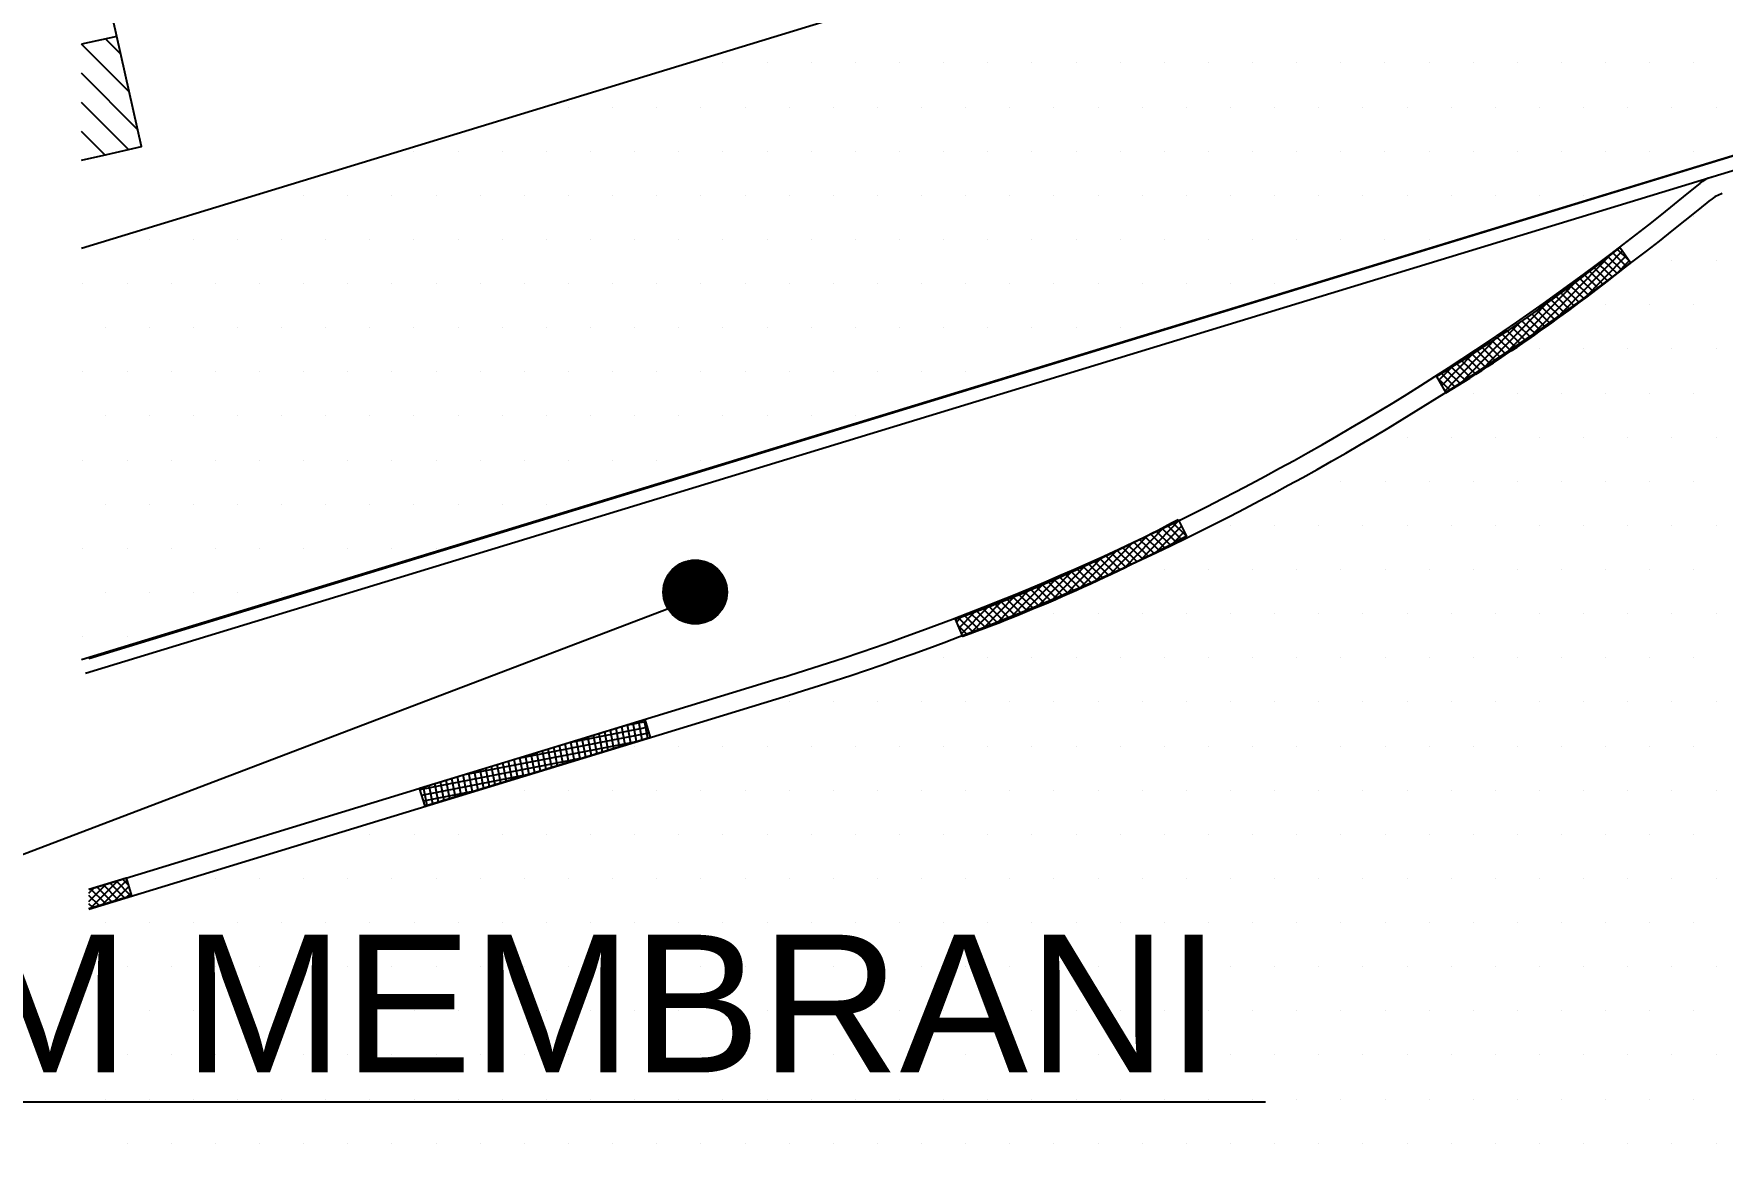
# Model space of a CAD drawing. Extents: x 775040 to 808375, y 4159409 to 4163651.
# Drawn here: x 807589.4 to 807723.9, y 4160821.1 to 4160909.5 of the extents above; entities that cross this region are included whole.
import ezdxf

# ---------------------------------------------------------------- set-up
doc = ezdxf.new("R2010")
doc.units = 0
doc.header["$MEASUREMENT"] = 0
doc.linetypes.add('DUZ', pattern=[500, 500])
doc.layers.get('0').update_dxf_attribs({"linetype": 'DUZ'})
for name, color, linetype in [('3', 3, 'Continuous'), ('tarama', 8, 'Continuous'), ('YAZI', 3, 'Continuous')]:
    doc.layers.add(name, color=color, linetype=linetype)
doc.styles.add('LEVENT', font='arial.ttf', dxfattribs={"height": 10})

# ---------------------------------------------------------------- blocks, each defined once
blk = doc.blocks.new('*X993')
at = {"color": 0}
for p, q in [((11137.5, -1031.25), (11137.5, -1031.25)), ((11146.875, -1031.25), (11146.875, -1031.25)), ((11156.25, -1031.25), (11156.25, -1031.25)), ((11165.625, -1031.25), (11165.625, -1031.25)), ((11175, -1031.25), (11175, -1031.25)), ((11184.375, -1031.25), (11184.375, -1031.25)), ((11193.75, -1031.25), (11193.75, -1031.25)), ((11203.125, -1031.25), (11203.125, -1031.25)), ((11212.5, -1031.25), (11212.5, -1031.25)), ((11221.875, -1031.25), (11221.875, -1031.25)), ((11231.25, -1031.25), (11231.25, -1031.25)), ((11240.625, -1031.25), (11240.625, -1031.25)), ((11250, -1031.25), (11250, -1031.25)), ((11259.375, -1031.25), (11259.375, -1031.25)), ((11268.75, -1031.25), (11268.75, -1031.25)), ((11278.125, -1031.25), (11278.125, -1031.25)), ((11287.5, -1031.25), (11287.5, -1031.25)), ((11296.875, -1031.25), (11296.875, -1031.25)), ((11306.25, -1031.25), (11306.25, -1031.25)), ((11315.625, -1031.25), (11315.625, -1031.25)), ((11325, -1031.25), (11325, -1031.25)), ((11334.375, -1031.25), (11334.375, -1031.25)), ((11343.75, -1031.25), (11343.75, -1031.25)), ((11104.6875, -1040.625), (11104.6875, -1040.625)), ((11114.0625, -1040.625), (11114.0625, -1040.625)), ((11123.4375, -1040.625), (11123.4375, -1040.625)), ((11132.8125, -1040.625), (11132.8125, -1040.625)), ((11142.1875, -1040.625), (11142.1875, -1040.625)), ((11151.5625, -1040.625), (11151.5625, -1040.625)), ((11160.9375, -1040.625), (11160.9375, -1040.625)), ((11170.3125, -1040.625), (11170.3125, -1040.625)), ((11179.6875, -1040.625), (11179.6875, -1040.625)), ((11189.0625, -1040.625), (11189.0625, -1040.625)), ((11198.4375, -1040.625), (11198.4375, -1040.625)), ((11207.8125, -1040.625), (11207.8125, -1040.625)), ((11217.1875, -1040.625), (11217.1875, -1040.625)), ((11226.5625, -1040.625), (11226.5625, -1040.625)), ((11235.9375, -1040.625), (11235.9375, -1040.625)), ((11245.3125, -1040.625), (11245.3125, -1040.625)), ((11254.6875, -1040.625), (11254.6875, -1040.625)), ((11264.0625, -1040.625), (11264.0625, -1040.625)), ((11273.4375, -1040.625), (11273.4375, -1040.625)), ((11282.8125, -1040.625), (11282.8125, -1040.625)), ((11292.1875, -1040.625), (11292.1875, -1040.625)), ((11301.5625, -1040.625), (11301.5625, -1040.625)), ((11310.9375, -1040.625), (11310.9375, -1040.625)), ((11320.3125, -1040.625), (11320.3125, -1040.625)), ((11329.6875, -1040.625), (11329.6875, -1040.625)), ((11339.0625, -1040.625), (11339.0625, -1040.625)), ((11348.4375, -1040.625), (11348.4375, -1040.625)), ((11071.875, -1050), (11071.875, -1050)), ((11081.25, -1050), (11081.25, -1050)), ((11090.625, -1050), (11090.625, -1050)), ((11100, -1050), (11100, -1050)), ((11109.375, -1050), (11109.375, -1050)), ((11118.75, -1050), (11118.75, -1050)), ((11128.125, -1050), (11128.125, -1050)), ((11137.5, -1050), (11137.5, -1050)), ((11146.875, -1050), (11146.875, -1050)), ((11156.25, -1050), (11156.25, -1050)), ((11165.625, -1050), (11165.625, -1050)), ((11175, -1050), (11175, -1050)), ((11184.375, -1050), (11184.375, -1050)), ((11193.75, -1050), (11193.75, -1050)), ((11203.125, -1050), (11203.125, -1050)), ((11212.5, -1050), (11212.5, -1050)), ((11221.875, -1050), (11221.875, -1050)), ((11231.25, -1050), (11231.25, -1050)), ((11240.625, -1050), (11240.625, -1050)), ((11250, -1050), (11250, -1050)), ((11259.375, -1050), (11259.375, -1050)), ((11268.75, -1050), (11268.75, -1050)), ((11278.125, -1050), (11278.125, -1050)), ((11287.5, -1050), (11287.5, -1050)), ((11296.875, -1050), (11296.875, -1050)), ((11306.25, -1050), (11306.25, -1050)), ((11315.625, -1050), (11315.625, -1050)), ((11325, -1050), (11325, -1050)), ((11334.375, -1050), (11334.375, -1050)), ((11343.75, -1050), (11343.75, -1050)), ((11039.0625, -1059.375), (11039.0625, -1059.375)), ((11048.4375, -1059.375), (11048.4375, -1059.375)), ((11057.8125, -1059.375), (11057.8125, -1059.375)), ((11067.1875, -1059.375), (11067.1875, -1059.375)), ((11076.5625, -1059.375), (11076.5625, -1059.375)), ((11085.9375, -1059.375), (11085.9375, -1059.375)), ((11095.3125, -1059.375), (11095.3125, -1059.375)), ((11104.6875, -1059.375), (11104.6875, -1059.375)), ((11114.0625, -1059.375), (11114.0625, -1059.375)), ((11123.4375, -1059.375), (11123.4375, -1059.375)), ((11132.8125, -1059.375), (11132.8125, -1059.375)), ((11142.1875, -1059.375), (11142.1875, -1059.375)), ((11151.5625, -1059.375), (11151.5625, -1059.375)), ((11160.9375, -1059.375), (11160.9375, -1059.375)), ((11170.3125, -1059.375), (11170.3125, -1059.375)), ((11179.6875, -1059.375), (11179.6875, -1059.375)), ((11189.0625, -1059.375), (11189.0625, -1059.375)), ((11198.4375, -1059.375), (11198.4375, -1059.375)), ((11207.8125, -1059.375), (11207.8125, -1059.375)), ((11217.1875, -1059.375), (11217.1875, -1059.375)), ((11226.5625, -1059.375), (11226.5625, -1059.375)), ((11235.9375, -1059.375), (11235.9375, -1059.375)), ((11245.3125, -1059.375), (11245.3125, -1059.375)), ((11254.6875, -1059.375), (11254.6875, -1059.375)), ((11264.0625, -1059.375), (11264.0625, -1059.375)), ((11273.4375, -1059.375), (11273.4375, -1059.375)), ((11282.8125, -1059.375), (11282.8125, -1059.375)), ((11292.1875, -1059.375), (11292.1875, -1059.375)), ((11301.5625, -1059.375), (11301.5625, -1059.375)), ((11310.9375, -1059.375), (11310.9375, -1059.375)), ((11320.3125, -1059.375), (11320.3125, -1059.375)), ((11015.625, -1068.75), (11015.625, -1068.75)), ((11025, -1068.75), (11025, -1068.75)), ((11034.375, -1068.75), (11034.375, -1068.75)), ((11043.75, -1068.75), (11043.75, -1068.75)), ((11053.125, -1068.75), (11053.125, -1068.75)), ((11062.5, -1068.75), (11062.5, -1068.75)), ((11071.875, -1068.75), (11071.875, -1068.75)), ((11081.25, -1068.75), (11081.25, -1068.75)), ((11090.625, -1068.75), (11090.625, -1068.75)), ((11100, -1068.75), (11100, -1068.75)), ((11109.375, -1068.75), (11109.375, -1068.75)), ((11118.75, -1068.75), (11118.75, -1068.75)), ((11128.125, -1068.75), (11128.125, -1068.75)), ((11137.5, -1068.75), (11137.5, -1068.75)), ((11146.875, -1068.75), (11146.875, -1068.75)), ((11156.25, -1068.75), (11156.25, -1068.75)), ((11165.625, -1068.75), (11165.625, -1068.75)), ((11175, -1068.75), (11175, -1068.75)), ((11184.375, -1068.75), (11184.375, -1068.75)), ((11193.75, -1068.75), (11193.75, -1068.75)), ((11203.125, -1068.75), (11203.125, -1068.75)), ((11212.5, -1068.75), (11212.5, -1068.75)), ((11221.875, -1068.75), (11221.875, -1068.75)), ((11231.25, -1068.75), (11231.25, -1068.75)), ((11240.625, -1068.75), (11240.625, -1068.75)), ((11250, -1068.75), (11250, -1068.75)), ((11259.375, -1068.75), (11259.375, -1068.75)), ((11268.75, -1068.75), (11268.75, -1068.75)), ((11278.125, -1068.75), (11278.125, -1068.75)), ((11287.5, -1068.75), (11287.5, -1068.75)), ((11001.5625, -1078.125), (11001.5625, -1078.125)), ((11010.9375, -1078.125), (11010.9375, -1078.125)), ((11020.3125, -1078.125), (11020.3125, -1078.125)), ((11029.6875, -1078.125), (11029.6875, -1078.125)), ((11039.0625, -1078.125), (11039.0625, -1078.125)), ((11048.4375, -1078.125), (11048.4375, -1078.125)), ((11057.8125, -1078.125), (11057.8125, -1078.125)), ((11067.1875, -1078.125), (11067.1875, -1078.125)), ((11076.5625, -1078.125), (11076.5625, -1078.125)), ((11085.9375, -1078.125), (11085.9375, -1078.125)), ((11095.3125, -1078.125), (11095.3125, -1078.125)), ((11104.6875, -1078.125), (11104.6875, -1078.125)), ((11114.0625, -1078.125), (11114.0625, -1078.125)), ((11123.4375, -1078.125), (11123.4375, -1078.125)), ((11132.8125, -1078.125), (11132.8125, -1078.125)), ((11142.1875, -1078.125), (11142.1875, -1078.125)), ((11151.5625, -1078.125), (11151.5625, -1078.125)), ((11160.9375, -1078.125), (11160.9375, -1078.125)), ((11170.3125, -1078.125), (11170.3125, -1078.125)), ((11179.6875, -1078.125), (11179.6875, -1078.125)), ((11189.0625, -1078.125), (11189.0625, -1078.125)), ((11198.4375, -1078.125), (11198.4375, -1078.125)), ((11207.8125, -1078.125), (11207.8125, -1078.125)), ((11217.1875, -1078.125), (11217.1875, -1078.125)), ((11226.5625, -1078.125), (11226.5625, -1078.125)), ((11235.9375, -1078.125), (11235.9375, -1078.125)), ((11245.3125, -1078.125), (11245.3125, -1078.125)), ((11254.6875, -1078.125), (11254.6875, -1078.125)), ((11006.25, -1087.5), (11006.25, -1087.5)), ((11015.625, -1087.5), (11015.625, -1087.5)), ((11025, -1087.5), (11025, -1087.5)), ((11034.375, -1087.5), (11034.375, -1087.5)), ((11043.75, -1087.5), (11043.75, -1087.5)), ((11053.125, -1087.5), (11053.125, -1087.5)), ((11062.5, -1087.5), (11062.5, -1087.5)), ((11071.875, -1087.5), (11071.875, -1087.5)), ((11081.25, -1087.5), (11081.25, -1087.5)), ((11090.625, -1087.5), (11090.625, -1087.5)), ((11100, -1087.5), (11100, -1087.5)), ((11109.375, -1087.5), (11109.375, -1087.5)), ((11118.75, -1087.5), (11118.75, -1087.5)), ((11128.125, -1087.5), (11128.125, -1087.5)), ((11137.5, -1087.5), (11137.5, -1087.5)), ((11146.875, -1087.5), (11146.875, -1087.5)), ((11156.25, -1087.5), (11156.25, -1087.5)), ((11165.625, -1087.5), (11165.625, -1087.5)), ((11175, -1087.5), (11175, -1087.5)), ((11184.375, -1087.5), (11184.375, -1087.5)), ((11193.75, -1087.5), (11193.75, -1087.5)), ((11203.125, -1087.5), (11203.125, -1087.5)), ((11212.5, -1087.5), (11212.5, -1087.5)), ((11221.875, -1087.5), (11221.875, -1087.5)), ((11231.25, -1087.5), (11231.25, -1087.5)), ((11001.5625, -1096.875), (11001.5625, -1096.875)), ((11010.9375, -1096.875), (11010.9375, -1096.875)), ((11020.3125, -1096.875), (11020.3125, -1096.875)), ((11029.6875, -1096.875), (11029.6875, -1096.875)), ((11039.0625, -1096.875), (11039.0625, -1096.875)), ((11048.4375, -1096.875), (11048.4375, -1096.875)), ((11057.8125, -1096.875), (11057.8125, -1096.875)), ((11067.1875, -1096.875), (11067.1875, -1096.875)), ((11076.5625, -1096.875), (11076.5625, -1096.875)), ((11085.9375, -1096.875), (11085.9375, -1096.875)), ((11095.3125, -1096.875), (11095.3125, -1096.875)), ((11104.6875, -1096.875), (11104.6875, -1096.875)), ((11114.0625, -1096.875), (11114.0625, -1096.875)), ((11123.4375, -1096.875), (11123.4375, -1096.875)), ((11132.8125, -1096.875), (11132.8125, -1096.875)), ((11142.1875, -1096.875), (11142.1875, -1096.875)), ((11151.5625, -1096.875), (11151.5625, -1096.875)), ((11160.9375, -1096.875), (11160.9375, -1096.875)), ((11170.3125, -1096.875), (11170.3125, -1096.875)), ((11179.6875, -1096.875), (11179.6875, -1096.875)), ((11189.0625, -1096.875), (11189.0625, -1096.875)), ((11198.4375, -1096.875), (11198.4375, -1096.875)), ((11006.25, -1106.25), (11006.25, -1106.25)), ((11015.625, -1106.25), (11015.625, -1106.25)), ((11025, -1106.25), (11025, -1106.25)), ((11034.375, -1106.25), (11034.375, -1106.25)), ((11043.75, -1106.25), (11043.75, -1106.25)), ((11053.125, -1106.25), (11053.125, -1106.25)), ((11062.5, -1106.25), (11062.5, -1106.25)), ((11071.875, -1106.25), (11071.875, -1106.25)), ((11081.25, -1106.25), (11081.25, -1106.25)), ((11090.625, -1106.25), (11090.625, -1106.25)), ((11100, -1106.25), (11100, -1106.25)), ((11109.375, -1106.25), (11109.375, -1106.25)), ((11118.75, -1106.25), (11118.75, -1106.25)), ((11128.125, -1106.25), (11128.125, -1106.25)), ((11137.5, -1106.25), (11137.5, -1106.25)), ((11146.875, -1106.25), (11146.875, -1106.25)), ((11156.25, -1106.25), (11156.25, -1106.25)), ((11165.625, -1106.25), (11165.625, -1106.25)), ((11001.5625, -1115.625), (11001.5625, -1115.625)), ((11010.9375, -1115.625), (11010.9375, -1115.625)), ((11020.3125, -1115.625), (11020.3125, -1115.625)), ((11029.6875, -1115.625), (11029.6875, -1115.625)), ((11039.0625, -1115.625), (11039.0625, -1115.625)), ((11048.4375, -1115.625), (11048.4375, -1115.625)), ((11057.8125, -1115.625), (11057.8125, -1115.625)), ((11067.1875, -1115.625), (11067.1875, -1115.625)), ((11076.5625, -1115.625), (11076.5625, -1115.625)), ((11085.9375, -1115.625), (11085.9375, -1115.625)), ((11095.3125, -1115.625), (11095.3125, -1115.625)), ((11104.6875, -1115.625), (11104.6875, -1115.625)), ((11114.0625, -1115.625), (11114.0625, -1115.625)), ((11123.4375, -1115.625), (11123.4375, -1115.625)), ((11132.8125, -1115.625), (11132.8125, -1115.625)), ((11006.25, -1125), (11006.25, -1125)), ((11015.625, -1125), (11015.625, -1125)), ((11025, -1125), (11025, -1125)), ((11034.375, -1125), (11034.375, -1125)), ((11043.75, -1125), (11043.75, -1125)), ((11053.125, -1125), (11053.125, -1125)), ((11062.5, -1125), (11062.5, -1125)), ((11071.875, -1125), (11071.875, -1125)), ((11081.25, -1125), (11081.25, -1125)), ((11090.625, -1125), (11090.625, -1125)), ((11100, -1125), (11100, -1125)), ((11109.375, -1125), (11109.375, -1125)), ((11001.5625, -1134.375), (11001.5625, -1134.375)), ((11010.9375, -1134.375), (11010.9375, -1134.375)), ((11020.3125, -1134.375), (11020.3125, -1134.375)), ((11029.6875, -1134.375), (11029.6875, -1134.375)), ((11039.0625, -1134.375), (11039.0625, -1134.375)), ((11048.4375, -1134.375), (11048.4375, -1134.375)), ((11057.8125, -1134.375), (11057.8125, -1134.375)), ((11067.1875, -1134.375), (11067.1875, -1134.375)), ((11076.5625, -1134.375), (11076.5625, -1134.375)), ((11006.25, -1143.75), (11006.25, -1143.75)), ((11015.625, -1143.75), (11015.625, -1143.75)), ((11025, -1143.75), (11025, -1143.75)), ((11034.375, -1143.75), (11034.375, -1143.75)), ((11043.75, -1143.75), (11043.75, -1143.75)), ((11001.5625, -1153.125), (11001.5625, -1153.125)), ((11010.9375, -1153.125), (11010.9375, -1153.125))]:
    blk.add_line(p, q, dxfattribs=at)
blk = doc.blocks.new('*X989')
at = {"color": 0}
for p, q in [((11343.75, -975), (11343.75, -975)), ((11339.0625, -984.375), (11339.0625, -984.375)), ((11348.4375, -984.375), (11348.4375, -984.375)), ((11325, -993.75), (11325, -993.75)), ((11334.375, -993.75), (11334.375, -993.75)), ((11343.75, -993.75), (11343.75, -993.75)), ((11310.9375, -1003.125), (11310.9375, -1003.125)), ((11320.3125, -1003.125), (11320.3125, -1003.125)), ((11329.6875, -1003.125), (11329.6875, -1003.125)), ((11339.0625, -1003.125), (11339.0625, -1003.125)), ((11348.4375, -1003.125), (11348.4375, -1003.125)), ((11296.875, -1012.5), (11296.875, -1012.5)), ((11306.25, -1012.5), (11306.25, -1012.5)), ((11315.625, -1012.5), (11315.625, -1012.5)), ((11325, -1012.5), (11325, -1012.5)), ((11334.375, -1012.5), (11334.375, -1012.5)), ((11343.75, -1012.5), (11343.75, -1012.5)), ((11282.8125, -1021.875), (11282.8125, -1021.875)), ((11292.1875, -1021.875), (11292.1875, -1021.875)), ((11301.5625, -1021.875), (11301.5625, -1021.875)), ((11310.9375, -1021.875), (11310.9375, -1021.875)), ((11320.3125, -1021.875), (11320.3125, -1021.875)), ((11329.6875, -1021.875), (11329.6875, -1021.875)), ((11339.0625, -1021.875), (11339.0625, -1021.875)), ((11348.4375, -1021.875), (11348.4375, -1021.875)), ((11259.375, -1031.25), (11259.375, -1031.25)), ((11268.75, -1031.25), (11268.75, -1031.25)), ((11278.125, -1031.25), (11278.125, -1031.25)), ((11287.5, -1031.25), (11287.5, -1031.25)), ((11296.875, -1031.25), (11296.875, -1031.25)), ((11306.25, -1031.25), (11306.25, -1031.25)), ((11315.625, -1031.25), (11315.625, -1031.25)), ((11325, -1031.25), (11325, -1031.25)), ((11334.375, -1031.25), (11334.375, -1031.25)), ((11343.75, -1031.25), (11343.75, -1031.25)), ((11245.3125, -1040.625), (11245.3125, -1040.625)), ((11254.6875, -1040.625), (11254.6875, -1040.625)), ((11264.0625, -1040.625), (11264.0625, -1040.625)), ((11273.4375, -1040.625), (11273.4375, -1040.625)), ((11282.8125, -1040.625), (11282.8125, -1040.625)), ((11292.1875, -1040.625), (11292.1875, -1040.625)), ((11301.5625, -1040.625), (11301.5625, -1040.625)), ((11310.9375, -1040.625), (11310.9375, -1040.625)), ((11320.3125, -1040.625), (11320.3125, -1040.625)), ((11329.6875, -1040.625), (11329.6875, -1040.625)), ((11339.0625, -1040.625), (11339.0625, -1040.625)), ((11348.4375, -1040.625), (11348.4375, -1040.625)), ((11221.875, -1050), (11221.875, -1050)), ((11231.25, -1050), (11231.25, -1050)), ((11240.625, -1050), (11240.625, -1050)), ((11250, -1050), (11250, -1050)), ((11259.375, -1050), (11259.375, -1050)), ((11268.75, -1050), (11268.75, -1050)), ((11278.125, -1050), (11278.125, -1050)), ((11287.5, -1050), (11287.5, -1050)), ((11296.875, -1050), (11296.875, -1050)), ((11306.25, -1050), (11306.25, -1050)), ((11315.625, -1050), (11315.625, -1050)), ((11325, -1050), (11325, -1050)), ((11334.375, -1050), (11334.375, -1050)), ((11343.75, -1050), (11343.75, -1050)), ((11207.8125, -1059.375), (11207.8125, -1059.375)), ((11217.1875, -1059.375), (11217.1875, -1059.375)), ((11226.5625, -1059.375), (11226.5625, -1059.375)), ((11235.9375, -1059.375), (11235.9375, -1059.375)), ((11245.3125, -1059.375), (11245.3125, -1059.375)), ((11254.6875, -1059.375), (11254.6875, -1059.375)), ((11264.0625, -1059.375), (11264.0625, -1059.375)), ((11273.4375, -1059.375), (11273.4375, -1059.375)), ((11282.8125, -1059.375), (11282.8125, -1059.375)), ((11292.1875, -1059.375), (11292.1875, -1059.375)), ((11301.5625, -1059.375), (11301.5625, -1059.375)), ((11310.9375, -1059.375), (11310.9375, -1059.375)), ((11320.3125, -1059.375), (11320.3125, -1059.375)), ((11329.6875, -1059.375), (11329.6875, -1059.375)), ((11339.0625, -1059.375), (11339.0625, -1059.375)), ((11348.4375, -1059.375), (11348.4375, -1059.375)), ((11184.375, -1068.75), (11184.375, -1068.75)), ((11193.75, -1068.75), (11193.75, -1068.75)), ((11203.125, -1068.75), (11203.125, -1068.75)), ((11212.5, -1068.75), (11212.5, -1068.75)), ((11221.875, -1068.75), (11221.875, -1068.75)), ((11231.25, -1068.75), (11231.25, -1068.75)), ((11240.625, -1068.75), (11240.625, -1068.75)), ((11250, -1068.75), (11250, -1068.75)), ((11259.375, -1068.75), (11259.375, -1068.75)), ((11268.75, -1068.75), (11268.75, -1068.75)), ((11278.125, -1068.75), (11278.125, -1068.75)), ((11287.5, -1068.75), (11287.5, -1068.75)), ((11296.875, -1068.75), (11296.875, -1068.75)), ((11306.25, -1068.75), (11306.25, -1068.75)), ((11315.625, -1068.75), (11315.625, -1068.75)), ((11325, -1068.75), (11325, -1068.75)), ((11334.375, -1068.75), (11334.375, -1068.75)), ((11343.75, -1068.75), (11343.75, -1068.75)), ((11151.5625, -1078.125), (11151.5625, -1078.125)), ((11160.9375, -1078.125), (11160.9375, -1078.125)), ((11170.3125, -1078.125), (11170.3125, -1078.125)), ((11179.6875, -1078.125), (11179.6875, -1078.125)), ((11189.0625, -1078.125), (11189.0625, -1078.125)), ((11198.4375, -1078.125), (11198.4375, -1078.125)), ((11207.8125, -1078.125), (11207.8125, -1078.125)), ((11217.1875, -1078.125), (11217.1875, -1078.125)), ((11226.5625, -1078.125), (11226.5625, -1078.125)), ((11235.9375, -1078.125), (11235.9375, -1078.125)), ((11245.3125, -1078.125), (11245.3125, -1078.125)), ((11254.6875, -1078.125), (11254.6875, -1078.125)), ((11264.0625, -1078.125), (11264.0625, -1078.125)), ((11273.4375, -1078.125), (11273.4375, -1078.125)), ((11282.8125, -1078.125), (11282.8125, -1078.125)), ((11292.1875, -1078.125), (11292.1875, -1078.125)), ((11301.5625, -1078.125), (11301.5625, -1078.125)), ((11310.9375, -1078.125), (11310.9375, -1078.125)), ((11320.3125, -1078.125), (11320.3125, -1078.125)), ((11329.6875, -1078.125), (11329.6875, -1078.125)), ((11339.0625, -1078.125), (11339.0625, -1078.125)), ((11348.4375, -1078.125), (11348.4375, -1078.125)), ((11118.75, -1087.5), (11118.75, -1087.5)), ((11128.125, -1087.5), (11128.125, -1087.5)), ((11137.5, -1087.5), (11137.5, -1087.5)), ((11146.875, -1087.5), (11146.875, -1087.5)), ((11156.25, -1087.5), (11156.25, -1087.5)), ((11165.625, -1087.5), (11165.625, -1087.5)), ((11175, -1087.5), (11175, -1087.5)), ((11184.375, -1087.5), (11184.375, -1087.5)), ((11193.75, -1087.5), (11193.75, -1087.5)), ((11203.125, -1087.5), (11203.125, -1087.5)), ((11212.5, -1087.5), (11212.5, -1087.5)), ((11221.875, -1087.5), (11221.875, -1087.5)), ((11231.25, -1087.5), (11231.25, -1087.5)), ((11240.625, -1087.5), (11240.625, -1087.5)), ((11250, -1087.5), (11250, -1087.5)), ((11259.375, -1087.5), (11259.375, -1087.5)), ((11268.75, -1087.5), (11268.75, -1087.5)), ((11278.125, -1087.5), (11278.125, -1087.5)), ((11287.5, -1087.5), (11287.5, -1087.5)), ((11296.875, -1087.5), (11296.875, -1087.5)), ((11306.25, -1087.5), (11306.25, -1087.5)), ((11315.625, -1087.5), (11315.625, -1087.5)), ((11325, -1087.5), (11325, -1087.5)), ((11334.375, -1087.5), (11334.375, -1087.5)), ((11343.75, -1087.5), (11343.75, -1087.5)), ((11085.9375, -1096.875), (11085.9375, -1096.875)), ((11095.3125, -1096.875), (11095.3125, -1096.875)), ((11104.6875, -1096.875), (11104.6875, -1096.875)), ((11114.0625, -1096.875), (11114.0625, -1096.875)), ((11123.4375, -1096.875), (11123.4375, -1096.875)), ((11132.8125, -1096.875), (11132.8125, -1096.875)), ((11142.1875, -1096.875), (11142.1875, -1096.875)), ((11151.5625, -1096.875), (11151.5625, -1096.875)), ((11160.9375, -1096.875), (11160.9375, -1096.875)), ((11170.3125, -1096.875), (11170.3125, -1096.875)), ((11179.6875, -1096.875), (11179.6875, -1096.875)), ((11189.0625, -1096.875), (11189.0625, -1096.875)), ((11198.4375, -1096.875), (11198.4375, -1096.875)), ((11207.8125, -1096.875), (11207.8125, -1096.875)), ((11217.1875, -1096.875), (11217.1875, -1096.875)), ((11226.5625, -1096.875), (11226.5625, -1096.875)), ((11235.9375, -1096.875), (11235.9375, -1096.875)), ((11245.3125, -1096.875), (11245.3125, -1096.875)), ((11254.6875, -1096.875), (11254.6875, -1096.875)), ((11264.0625, -1096.875), (11264.0625, -1096.875)), ((11273.4375, -1096.875), (11273.4375, -1096.875)), ((11282.8125, -1096.875), (11282.8125, -1096.875)), ((11292.1875, -1096.875), (11292.1875, -1096.875)), ((11301.5625, -1096.875), (11301.5625, -1096.875)), ((11310.9375, -1096.875), (11310.9375, -1096.875)), ((11320.3125, -1096.875), (11320.3125, -1096.875)), ((11329.6875, -1096.875), (11329.6875, -1096.875)), ((11339.0625, -1096.875), (11339.0625, -1096.875)), ((11348.4375, -1096.875), (11348.4375, -1096.875)), ((11062.5, -1106.25), (11062.5, -1106.25)), ((11071.875, -1106.25), (11071.875, -1106.25)), ((11081.25, -1106.25), (11081.25, -1106.25)), ((11090.625, -1106.25), (11090.625, -1106.25)), ((11100, -1106.25), (11100, -1106.25)), ((11109.375, -1106.25), (11109.375, -1106.25)), ((11118.75, -1106.25), (11118.75, -1106.25)), ((11128.125, -1106.25), (11128.125, -1106.25)), ((11137.5, -1106.25), (11137.5, -1106.25)), ((11146.875, -1106.25), (11146.875, -1106.25)), ((11156.25, -1106.25), (11156.25, -1106.25)), ((11165.625, -1106.25), (11165.625, -1106.25)), ((11175, -1106.25), (11175, -1106.25)), ((11184.375, -1106.25), (11184.375, -1106.25)), ((11193.75, -1106.25), (11193.75, -1106.25)), ((11203.125, -1106.25), (11203.125, -1106.25)), ((11212.5, -1106.25), (11212.5, -1106.25)), ((11221.875, -1106.25), (11221.875, -1106.25)), ((11231.25, -1106.25), (11231.25, -1106.25)), ((11240.625, -1106.25), (11240.625, -1106.25)), ((11250, -1106.25), (11250, -1106.25)), ((11259.375, -1106.25), (11259.375, -1106.25)), ((11268.75, -1106.25), (11268.75, -1106.25)), ((11278.125, -1106.25), (11278.125, -1106.25)), ((11287.5, -1106.25), (11287.5, -1106.25)), ((11296.875, -1106.25), (11296.875, -1106.25)), ((11306.25, -1106.25), (11306.25, -1106.25)), ((11315.625, -1106.25), (11315.625, -1106.25)), ((11325, -1106.25), (11325, -1106.25)), ((11334.375, -1106.25), (11334.375, -1106.25)), ((11343.75, -1106.25), (11343.75, -1106.25)), ((11029.6875, -1115.625), (11029.6875, -1115.625)), ((11039.0625, -1115.625), (11039.0625, -1115.625)), ((11048.4375, -1115.625), (11048.4375, -1115.625)), ((11057.8125, -1115.625), (11057.8125, -1115.625)), ((11067.1875, -1115.625), (11067.1875, -1115.625)), ((11076.5625, -1115.625), (11076.5625, -1115.625)), ((11085.9375, -1115.625), (11085.9375, -1115.625)), ((11095.3125, -1115.625), (11095.3125, -1115.625)), ((11104.6875, -1115.625), (11104.6875, -1115.625)), ((11114.0625, -1115.625), (11114.0625, -1115.625)), ((11123.4375, -1115.625), (11123.4375, -1115.625)), ((11132.8125, -1115.625), (11132.8125, -1115.625)), ((11142.1875, -1115.625), (11142.1875, -1115.625)), ((11151.5625, -1115.625), (11151.5625, -1115.625)), ((11160.9375, -1115.625), (11160.9375, -1115.625)), ((11170.3125, -1115.625), (11170.3125, -1115.625)), ((11179.6875, -1115.625), (11179.6875, -1115.625)), ((11189.0625, -1115.625), (11189.0625, -1115.625)), ((11198.4375, -1115.625), (11198.4375, -1115.625)), ((11207.8125, -1115.625), (11207.8125, -1115.625)), ((11217.1875, -1115.625), (11217.1875, -1115.625)), ((11226.5625, -1115.625), (11226.5625, -1115.625)), ((11235.9375, -1115.625), (11235.9375, -1115.625)), ((11245.3125, -1115.625), (11245.3125, -1115.625)), ((11254.6875, -1115.625), (11254.6875, -1115.625)), ((11264.0625, -1115.625), (11264.0625, -1115.625)), ((11273.4375, -1115.625), (11273.4375, -1115.625)), ((11282.8125, -1115.625), (11282.8125, -1115.625)), ((11292.1875, -1115.625), (11292.1875, -1115.625)), ((11301.5625, -1115.625), (11301.5625, -1115.625)), ((11310.9375, -1115.625), (11310.9375, -1115.625)), ((11320.3125, -1115.625), (11320.3125, -1115.625)), ((11329.6875, -1115.625), (11329.6875, -1115.625)), ((11339.0625, -1115.625), (11339.0625, -1115.625)), ((11348.4375, -1115.625), (11348.4375, -1115.625)), ((11006.25, -1125), (11006.25, -1125)), ((11015.625, -1125), (11015.625, -1125)), ((11025, -1125), (11025, -1125)), ((11034.375, -1125), (11034.375, -1125)), ((11043.75, -1125), (11043.75, -1125)), ((11053.125, -1125), (11053.125, -1125)), ((11062.5, -1125), (11062.5, -1125)), ((11071.875, -1125), (11071.875, -1125)), ((11081.25, -1125), (11081.25, -1125)), ((11090.625, -1125), (11090.625, -1125)), ((11100, -1125), (11100, -1125)), ((11109.375, -1125), (11109.375, -1125)), ((11118.75, -1125), (11118.75, -1125)), ((11128.125, -1125), (11128.125, -1125)), ((11137.5, -1125), (11137.5, -1125)), ((11146.875, -1125), (11146.875, -1125)), ((11156.25, -1125), (11156.25, -1125)), ((11165.625, -1125), (11165.625, -1125)), ((11175, -1125), (11175, -1125)), ((11184.375, -1125), (11184.375, -1125)), ((11193.75, -1125), (11193.75, -1125)), ((11203.125, -1125), (11203.125, -1125)), ((11212.5, -1125), (11212.5, -1125)), ((11221.875, -1125), (11221.875, -1125)), ((11231.25, -1125), (11231.25, -1125)), ((11240.625, -1125), (11240.625, -1125)), ((11250, -1125), (11250, -1125)), ((11259.375, -1125), (11259.375, -1125)), ((11268.75, -1125), (11268.75, -1125)), ((11278.125, -1125), (11278.125, -1125)), ((11287.5, -1125), (11287.5, -1125)), ((11296.875, -1125), (11296.875, -1125)), ((11306.25, -1125), (11306.25, -1125)), ((11315.625, -1125), (11315.625, -1125)), ((11325, -1125), (11325, -1125)), ((11334.375, -1125), (11334.375, -1125)), ((11343.75, -1125), (11343.75, -1125)), ((11010.9375, -1134.375), (11010.9375, -1134.375)), ((11020.3125, -1134.375), (11020.3125, -1134.375)), ((11029.6875, -1134.375), (11029.6875, -1134.375)), ((11039.0625, -1134.375), (11039.0625, -1134.375)), ((11048.4375, -1134.375), (11048.4375, -1134.375)), ((11057.8125, -1134.375), (11057.8125, -1134.375)), ((11067.1875, -1134.375), (11067.1875, -1134.375)), ((11076.5625, -1134.375), (11076.5625, -1134.375)), ((11085.9375, -1134.375), (11085.9375, -1134.375)), ((11095.3125, -1134.375), (11095.3125, -1134.375)), ((11104.6875, -1134.375), (11104.6875, -1134.375)), ((11114.0625, -1134.375), (11114.0625, -1134.375)), ((11123.4375, -1134.375), (11123.4375, -1134.375)), ((11132.8125, -1134.375), (11132.8125, -1134.375)), ((11142.1875, -1134.375), (11142.1875, -1134.375)), ((11151.5625, -1134.375), (11151.5625, -1134.375)), ((11160.9375, -1134.375), (11160.9375, -1134.375)), ((11170.3125, -1134.375), (11170.3125, -1134.375)), ((11179.6875, -1134.375), (11179.6875, -1134.375)), ((11189.0625, -1134.375), (11189.0625, -1134.375)), ((11198.4375, -1134.375), (11198.4375, -1134.375)), ((11207.8125, -1134.375), (11207.8125, -1134.375)), ((11217.1875, -1134.375), (11217.1875, -1134.375)), ((11226.5625, -1134.375), (11226.5625, -1134.375)), ((11235.9375, -1134.375), (11235.9375, -1134.375)), ((11245.3125, -1134.375), (11245.3125, -1134.375)), ((11254.6875, -1134.375), (11254.6875, -1134.375)), ((11264.0625, -1134.375), (11264.0625, -1134.375)), ((11273.4375, -1134.375), (11273.4375, -1134.375)), ((11282.8125, -1134.375), (11282.8125, -1134.375)), ((11292.1875, -1134.375), (11292.1875, -1134.375)), ((11301.5625, -1134.375), (11301.5625, -1134.375)), ((11310.9375, -1134.375), (11310.9375, -1134.375)), ((11320.3125, -1134.375), (11320.3125, -1134.375)), ((11329.6875, -1134.375), (11329.6875, -1134.375)), ((11339.0625, -1134.375), (11339.0625, -1134.375)), ((11348.4375, -1134.375), (11348.4375, -1134.375)), ((11006.25, -1143.75), (11006.25, -1143.75)), ((11015.625, -1143.75), (11015.625, -1143.75)), ((11025, -1143.75), (11025, -1143.75)), ((11034.375, -1143.75), (11034.375, -1143.75)), ((11043.75, -1143.75), (11043.75, -1143.75)), ((11053.125, -1143.75), (11053.125, -1143.75)), ((11062.5, -1143.75), (11062.5, -1143.75)), ((11071.875, -1143.75), (11071.875, -1143.75)), ((11081.25, -1143.75), (11081.25, -1143.75)), ((11090.625, -1143.75), (11090.625, -1143.75)), ((11100, -1143.75), (11100, -1143.75)), ((11109.375, -1143.75), (11109.375, -1143.75)), ((11118.75, -1143.75), (11118.75, -1143.75)), ((11128.125, -1143.75), (11128.125, -1143.75)), ((11137.5, -1143.75), (11137.5, -1143.75)), ((11146.875, -1143.75), (11146.875, -1143.75)), ((11156.25, -1143.75), (11156.25, -1143.75)), ((11165.625, -1143.75), (11165.625, -1143.75)), ((11175, -1143.75), (11175, -1143.75)), ((11184.375, -1143.75), (11184.375, -1143.75)), ((11193.75, -1143.75), (11193.75, -1143.75)), ((11203.125, -1143.75), (11203.125, -1143.75)), ((11212.5, -1143.75), (11212.5, -1143.75)), ((11221.875, -1143.75), (11221.875, -1143.75)), ((11231.25, -1143.75), (11231.25, -1143.75)), ((11240.625, -1143.75), (11240.625, -1143.75)), ((11250, -1143.75), (11250, -1143.75)), ((11259.375, -1143.75), (11259.375, -1143.75)), ((11268.75, -1143.75), (11268.75, -1143.75)), ((11278.125, -1143.75), (11278.125, -1143.75)), ((11287.5, -1143.75), (11287.5, -1143.75)), ((11296.875, -1143.75), (11296.875, -1143.75)), ((11306.25, -1143.75), (11306.25, -1143.75)), ((11315.625, -1143.75), (11315.625, -1143.75)), ((11325, -1143.75), (11325, -1143.75)), ((11334.375, -1143.75), (11334.375, -1143.75)), ((11343.75, -1143.75), (11343.75, -1143.75)), ((11010.9375, -1153.125), (11010.9375, -1153.125)), ((11020.3125, -1153.125), (11020.3125, -1153.125)), ((11029.6875, -1153.125), (11029.6875, -1153.125)), ((11039.0625, -1153.125), (11039.0625, -1153.125)), ((11048.4375, -1153.125), (11048.4375, -1153.125)), ((11057.8125, -1153.125), (11057.8125, -1153.125)), ((11067.1875, -1153.125), (11067.1875, -1153.125)), ((11076.5625, -1153.125), (11076.5625, -1153.125)), ((11085.9375, -1153.125), (11085.9375, -1153.125)), ((11095.3125, -1153.125), (11095.3125, -1153.125)), ((11104.6875, -1153.125), (11104.6875, -1153.125)), ((11114.0625, -1153.125), (11114.0625, -1153.125)), ((11123.4375, -1153.125), (11123.4375, -1153.125)), ((11132.8125, -1153.125), (11132.8125, -1153.125)), ((11142.1875, -1153.125), (11142.1875, -1153.125)), ((11151.5625, -1153.125), (11151.5625, -1153.125)), ((11160.9375, -1153.125), (11160.9375, -1153.125)), ((11170.3125, -1153.125), (11170.3125, -1153.125)), ((11179.6875, -1153.125), (11179.6875, -1153.125)), ((11189.0625, -1153.125), (11189.0625, -1153.125)), ((11198.4375, -1153.125), (11198.4375, -1153.125)), ((11207.8125, -1153.125), (11207.8125, -1153.125)), ((11217.1875, -1153.125), (11217.1875, -1153.125)), ((11226.5625, -1153.125), (11226.5625, -1153.125)), ((11235.9375, -1153.125), (11235.9375, -1153.125)), ((11245.3125, -1153.125), (11245.3125, -1153.125)), ((11254.6875, -1153.125), (11254.6875, -1153.125)), ((11264.0625, -1153.125), (11264.0625, -1153.125)), ((11273.4375, -1153.125), (11273.4375, -1153.125)), ((11282.8125, -1153.125), (11282.8125, -1153.125)), ((11292.1875, -1153.125), (11292.1875, -1153.125)), ((11301.5625, -1153.125), (11301.5625, -1153.125)), ((11310.9375, -1153.125), (11310.9375, -1153.125)), ((11320.3125, -1153.125), (11320.3125, -1153.125)), ((11329.6875, -1153.125), (11329.6875, -1153.125)), ((11339.0625, -1153.125), (11339.0625, -1153.125)), ((11348.4375, -1153.125), (11348.4375, -1153.125)), ((11006.25, -1162.5), (11006.25, -1162.5)), ((11015.625, -1162.5), (11015.625, -1162.5)), ((11025, -1162.5), (11025, -1162.5)), ((11034.375, -1162.5), (11034.375, -1162.5)), ((11043.75, -1162.5), (11043.75, -1162.5)), ((11053.125, -1162.5), (11053.125, -1162.5)), ((11062.5, -1162.5), (11062.5, -1162.5)), ((11071.875, -1162.5), (11071.875, -1162.5)), ((11081.25, -1162.5), (11081.25, -1162.5)), ((11090.625, -1162.5), (11090.625, -1162.5)), ((11100, -1162.5), (11100, -1162.5)), ((11109.375, -1162.5), (11109.375, -1162.5)), ((11118.75, -1162.5), (11118.75, -1162.5)), ((11128.125, -1162.5), (11128.125, -1162.5)), ((11137.5, -1162.5), (11137.5, -1162.5)), ((11146.875, -1162.5), (11146.875, -1162.5)), ((11156.25, -1162.5), (11156.25, -1162.5)), ((11165.625, -1162.5), (11165.625, -1162.5)), ((11175, -1162.5), (11175, -1162.5)), ((11184.375, -1162.5), (11184.375, -1162.5)), ((11193.75, -1162.5), (11193.75, -1162.5)), ((11203.125, -1162.5), (11203.125, -1162.5)), ((11212.5, -1162.5), (11212.5, -1162.5)), ((11221.875, -1162.5), (11221.875, -1162.5)), ((11231.25, -1162.5), (11231.25, -1162.5)), ((11240.625, -1162.5), (11240.625, -1162.5)), ((11250, -1162.5), (11250, -1162.5)), ((11259.375, -1162.5), (11259.375, -1162.5)), ((11268.75, -1162.5), (11268.75, -1162.5)), ((11278.125, -1162.5), (11278.125, -1162.5)), ((11287.5, -1162.5), (11287.5, -1162.5)), ((11296.875, -1162.5), (11296.875, -1162.5)), ((11306.25, -1162.5), (11306.25, -1162.5)), ((11315.625, -1162.5), (11315.625, -1162.5)), ((11325, -1162.5), (11325, -1162.5)), ((11334.375, -1162.5), (11334.375, -1162.5)), ((11343.75, -1162.5), (11343.75, -1162.5)), ((11010.9375, -1171.875), (11010.9375, -1171.875)), ((11020.3125, -1171.875), (11020.3125, -1171.875)), ((11029.6875, -1171.875), (11029.6875, -1171.875)), ((11039.0625, -1171.875), (11039.0625, -1171.875)), ((11048.4375, -1171.875), (11048.4375, -1171.875)), ((11057.8125, -1171.875), (11057.8125, -1171.875)), ((11067.1875, -1171.875), (11067.1875, -1171.875)), ((11076.5625, -1171.875), (11076.5625, -1171.875)), ((11085.9375, -1171.875), (11085.9375, -1171.875)), ((11095.3125, -1171.875), (11095.3125, -1171.875)), ((11104.6875, -1171.875), (11104.6875, -1171.875)), ((11114.0625, -1171.875), (11114.0625, -1171.875)), ((11123.4375, -1171.875), (11123.4375, -1171.875)), ((11132.8125, -1171.875), (11132.8125, -1171.875)), ((11142.1875, -1171.875), (11142.1875, -1171.875)), ((11151.5625, -1171.875), (11151.5625, -1171.875)), ((11160.9375, -1171.875), (11160.9375, -1171.875)), ((11170.3125, -1171.875), (11170.3125, -1171.875)), ((11179.6875, -1171.875), (11179.6875, -1171.875)), ((11189.0625, -1171.875), (11189.0625, -1171.875)), ((11198.4375, -1171.875), (11198.4375, -1171.875)), ((11207.8125, -1171.875), (11207.8125, -1171.875)), ((11217.1875, -1171.875), (11217.1875, -1171.875)), ((11226.5625, -1171.875), (11226.5625, -1171.875)), ((11235.9375, -1171.875), (11235.9375, -1171.875)), ((11245.3125, -1171.875), (11245.3125, -1171.875)), ((11254.6875, -1171.875), (11254.6875, -1171.875)), ((11264.0625, -1171.875), (11264.0625, -1171.875)), ((11273.4375, -1171.875), (11273.4375, -1171.875)), ((11282.8125, -1171.875), (11282.8125, -1171.875)), ((11292.1875, -1171.875), (11292.1875, -1171.875)), ((11301.5625, -1171.875), (11301.5625, -1171.875)), ((11310.9375, -1171.875), (11310.9375, -1171.875)), ((11320.3125, -1171.875), (11320.3125, -1171.875)), ((11329.6875, -1171.875), (11329.6875, -1171.875)), ((11339.0625, -1171.875), (11339.0625, -1171.875)), ((11348.4375, -1171.875), (11348.4375, -1171.875))]:
    blk.add_line(p, q, dxfattribs=at)
blk = doc.blocks.new('*X988')
at = {"color": 0}
for p, q in [((11314.08, -997.17), (11328.52, -982.35)), ((11327.47, -981.95), (11329.9, -984.31)), ((11308.49, -1001.11), (11326.07, -983.07)), ((11320.23, -992.65), (11329.25, -983.39)), ((11322.53, -985.86), (11325.42, -988.67)), ((11323.53, -985.08), (11326.42, -987.9)), ((11324.52, -984.3), (11327.41, -987.12)), ((11325.51, -983.52), (11328.39, -986.33)), ((11326.49, -982.73), (11329.38, -985.55)), ((11327.22, -987.26), (11329.98, -984.43)), ((11303.33, -1004.61), (11318.89, -988.64)), ((11317.51, -989.69), (11320.41, -992.51)), ((11318.52, -988.93), (11321.42, -991.75)), ((11319.53, -988.16), (11322.42, -990.99)), ((11320.53, -987.4), (11323.43, -990.22)), ((11321.53, -986.63), (11324.43, -989.45)), ((11298.5, -1007.78), (11312.63, -993.28)), ((11312.41, -993.44), (11315.31, -996.28)), ((11313.43, -992.7), (11316.34, -995.53)), ((11314.46, -991.95), (11317.36, -994.78)), ((11315.48, -991.2), (11318.38, -994.03)), ((11316.49, -990.45), (11319.39, -993.27)), ((11308.27, -996.39), (11311.18, -999.23)), ((11309.31, -995.66), (11312.22, -998.5)), ((11310.34, -994.92), (11313.25, -997.76)), ((11311.38, -994.18), (11314.29, -997.02)), ((11293.94, -1010.67), (11306.98, -997.29)), ((11303.02, -1000), (11305.94, -1002.85)), ((11304.08, -999.29), (11307, -1002.14)), ((11305.13, -998.57), (11308.05, -1001.41)), ((11306.18, -997.85), (11309.1, -1000.69)), ((11307.22, -997.12), (11310.14, -999.96)), ((11290.16, -1010.96), (11296.9, -1004.05)), ((11290.81, -1012.09), (11301.76, -1000.85)), ((11297.69, -1003.54), (11300.63, -1006.4)), ((11298.76, -1002.84), (11301.7, -1005.7)), ((11299.83, -1002.13), (11302.76, -1004.99)), ((11300.9, -1001.43), (11303.83, -1004.28)), ((11301.96, -1000.72), (11304.89, -1003.57)), ((11289.52, -1009.83), (11292.3, -1006.98)), ((11291.19, -1007.67), (11294.14, -1010.55)), ((11292.28, -1006.99), (11295.23, -1009.86)), ((11293.37, -1006.31), (11296.31, -1009.18)), ((11294.45, -1005.62), (11297.4, -1008.49)), ((11295.54, -1004.93), (11298.48, -1007.79)), ((11296.61, -1004.23), (11299.55, -1007.1)), ((11289.13, -1009.16), (11291.95, -1011.9)), ((11290.09, -1008.35), (11293.04, -1011.23)), ((11226.18, -1047.97), (11234.34, -1039.59)), ((11219.85, -1050.88), (11227.78, -1042.73)), ((11222.99, -1049.44), (11231.06, -1041.16)), ((11225.97, -1043.6), (11229, -1046.55)), ((11227.17, -1043.03), (11230.17, -1045.95)), ((11228.37, -1042.45), (11231.34, -1045.35)), ((11229.57, -1041.88), (11232.51, -1044.74)), ((11229.59, -1046.25), (11234.92, -1040.78)), ((11230.77, -1041.3), (11233.67, -1044.13)), ((11231.97, -1040.72), (11234.83, -1043.51)), ((11233.12, -1044.42), (11235.5, -1041.98)), ((11233.16, -1040.14), (11235.92, -1042.83)), ((11213.68, -1053.62), (11221.08, -1046.03)), ((11216.74, -1052.27), (11224.44, -1044.37)), ((11218.83, -1047.11), (11221.78, -1050)), ((11220.03, -1046.54), (11223, -1049.44)), ((11221.22, -1045.96), (11224.22, -1048.88)), ((11222.41, -1045.38), (11225.43, -1048.31)), ((11223.6, -1044.79), (11226.64, -1047.75)), ((11224.79, -1044.2), (11227.82, -1047.15)), ((11204.69, -1057.47), (11211.45, -1050.54)), ((11207.65, -1056.22), (11214.59, -1049.1)), ((11210.65, -1054.94), (11217.8, -1047.6)), ((11211.55, -1050.49), (11214.42, -1053.3)), ((11212.77, -1049.94), (11215.66, -1052.75)), ((11213.99, -1049.38), (11216.89, -1052.21)), ((11215.2, -1048.82), (11218.11, -1051.66)), ((11216.41, -1048.26), (11219.34, -1051.11)), ((11217.62, -1047.69), (11220.56, -1050.55)), ((11198.86, -1059.87), (11205.34, -1053.22)), ((11201.76, -1058.69), (11208.37, -1051.91)), ((11202.88, -1054.27), (11205.73, -1057.04)), ((11204.13, -1053.74), (11206.98, -1056.51)), ((11205.38, -1053.21), (11208.22, -1055.98)), ((11206.62, -1052.67), (11209.47, -1055.45)), ((11207.86, -1052.13), (11210.71, -1054.92)), ((11209.09, -1051.59), (11211.95, -1054.38)), ((11210.32, -1051.04), (11213.19, -1053.84)), ((11188.19, -1063.66), (11193.74, -1057.97)), ((11190.34, -1063.24), (11196.57, -1056.85)), ((11193.15, -1062.15), (11199.45, -1055.69)), ((11194.03, -1057.85), (11196.91, -1060.66)), ((11195.3, -1057.35), (11198.17, -1060.15)), ((11196, -1061.02), (11202.37, -1054.48)), ((11196.58, -1056.85), (11199.44, -1059.64)), ((11197.85, -1056.34), (11200.7, -1059.12)), ((11199.11, -1055.83), (11201.96, -1058.61)), ((11200.37, -1055.31), (11203.22, -1058.09)), ((11201.63, -1054.79), (11204.47, -1057.56)), ((11187.13, -1061.17), (11188.2, -1060.07)), ((11187.58, -1060.3), (11190.53, -1063.17)), ((11187.66, -1062.41), (11190.95, -1059.04)), ((11188.88, -1059.82), (11191.81, -1062.67)), ((11190.17, -1059.33), (11193.09, -1062.18)), ((11191.46, -1058.84), (11194.36, -1061.67)), ((11192.74, -1058.35), (11195.64, -1061.17)), ((11187.45, -1061.92), (11189.24, -1063.67))]:
    blk.add_line(p, q, dxfattribs=at)
blk = doc.blocks.new('*X992')
at = {"color": 0}
for p, q in [((3224.94, -1443.03), (3214.75, -1432.84)), ((3223.15, -1435.05), (3219.81, -1431.71)), ((3226.72, -1451), (3214.74, -1439.01)), ((3224.73, -1455.2), (3214.74, -1445.2)), ((3219.68, -1456.33), (3214.74, -1451.39))]:
    blk.add_line(p, q, dxfattribs=at)
blk = doc.blocks.new('*X987')
at = {"color": 0}
for p, q in [((11002.82, -1120.53), (11006.55, -1116.8)), ((11002.82, -1118.76), (11004, -1117.58)), ((11003.16, -1121.95), (11009.09, -1116.02)), ((11006.34, -1120.98), (11003.18, -1117.83)), ((11007.69, -1120.57), (11004.53, -1117.41)), ((11005.71, -1121.17), (11010.87, -1116.01)), ((11009.04, -1120.15), (11005.89, -1117)), ((11010.4, -1119.74), (11007.24, -1116.59)), ((11008.25, -1120.4), (11011.29, -1117.36)), ((11011.75, -1119.33), (11008.6, -1116.17)), ((11011.17, -1116.98), (11009.95, -1115.76)), ((11010.8, -1119.62), (11011.7, -1118.72)), ((11004.98, -1121.4), (11002.82, -1119.23)), ((11003.63, -1121.81), (11002.82, -1121))]:
    blk.add_line(p, q, dxfattribs=at)

msp = doc.modelspace()

# ---------------------------------------------------------------- hatches: boundary and pattern name
at = {"layer": '3'}
h = msp.add_hatch(dxfattribs=at)
h.set_pattern_fill('ANSI37', color=256, scale=0.375, angle=349.9669, style=0)
h.set_pattern_definition([(34.9669027, (805153.594304, 4161421.83341), (-0.0268642102, 0.0384132768), []), (124.9669027, (805153.594304, 4161421.83341), (-0.0384132768, -0.0268642102), [])])
edge = h.paths.add_edge_path()
edge.add_arc((807642.1, 4160865.03), 2.54, 0, 360)
h = msp.add_hatch(dxfattribs=at)
h.set_pattern_fill('ANSI37', color=256, scale=3.75, angle=326, style=0)
h.set_pattern_definition([(11, (805153.5943, 4161421.8334), (-0.08944172, 0.46013774), []), (101, (805153.5943, 4161421.8334), (-0.46013774, -0.08944172), [])])
h.paths.add_polyline_path([(807638.52, 4160853.44), (807638.08, 4160854.87), (807620.15, 4160849.39), (807620.59, 4160847.96)])

# ---------------------------------------------------------------- linework, layer by layer
for p, q in [((807727.65, 4160933.49), (807593.22, 4160892.39)), ((807727.65, 4160900.66), (807593.22, 4160859.63)), ((807727.98, 4160899.59), (807593.55, 4160858.55)), ((807593.81, 4160859.74), (807727.65, 4160900.66)), ((807642.25, 4160864.58), (807536.89, 4160824.4)), ((807593.81, 4160841.34), (807648.98, 4160858.21)), ((807593.81, 4160839.77), (807649.48, 4160856.79)), ((807510.15, 4160824.4), (807687.54, 4160824.4))]:
    msp.add_line(p, q, dxfattribs=at)
for points in [[(807596.04, 4160909.3), (807594.98, 4160914.04)], [(807593.22, 4160899.45), (807595.23, 4160899.9), (807598.01, 4160900.52), (807596.04, 4160909.3), (807593.22, 4160908.67)], [(807620.59, 4160847.96), (807620.15, 4160849.39), (807638.08, 4160854.87), (807638.52, 4160853.44), (807620.59, 4160847.96)], [(807593.81, 4160841.36), (807596.77, 4160842.27), (807597.2, 4160840.83), (807593.81, 4160839.79)]]:
    msp.add_lwpolyline(points, dxfattribs=at)
for points in [[(807716.6, 4160891.25), (807715.74, 4160892.48, -0.032693), (807701.14, 4160882.19), (807701.89, 4160880.89, 0.032587)], [(807680.58, 4160870.82), (807681.24, 4160869.47, -0.035371), (807663.42, 4160861.48), (807662.83, 4160862.86, 0.035621)]]:
    msp.add_lwpolyline(points, format="xyb", close=True, dxfattribs=at)
msp.add_circle((807642.1, 4160865.03, 0), 2.54, dxfattribs=at)
for centre, radius, start, end in [((807587.15, 4161060.69), 211.72, 286.9793, 309.6114), ((807723.81, 4160895.57), 2.63, 107, 129.6114), ((807587.19, 4161060.92), 213.42, 286.9697, 309.5208), ((807724.68, 4160894.26), 2.63, 107, 129.5165)]:
    msp.add_arc(centre, radius, start, end, dxfattribs=at)

# ---------------------------------------------------------------- block references
at = {"layer": '3', "xscale": 0.375, "yscale": 0.375, "zscale": 0.375}
for name in ['*X988', '*X987']:
    msp.add_blockref(name, (803467.75, 4161260.57), dxfattribs=at)
at = {"layer": 'tarama'}
for name, p, xscale, yscale, zscale in [('*X993', (803467.77, 4161293.9), 0.3749981224536896, 0.3749981224536896, 0.3749981224536896), ('*X992', (806387.7, 4161445.99), 0.3749981224536896, 0.3749981224536896, 0.3749981224536896), ('*X989', (803467.75, 4161260.57), 0.375, 0.375, 0.375)]:
    msp.add_blockref(name, p, dxfattribs=dict(at, xscale=xscale, yscale=yscale, zscale=zscale))

# ---------------------------------------------------------------- texts
at = {"layer": 'YAZI', "style": 'LEVENT'}
msp.add_text('SU YALITIM MEMBRANI', height=10.976, dxfattribs=at).set_placement((807511.87, 4160826.75))

doc.saveas('drawing.dxf')
